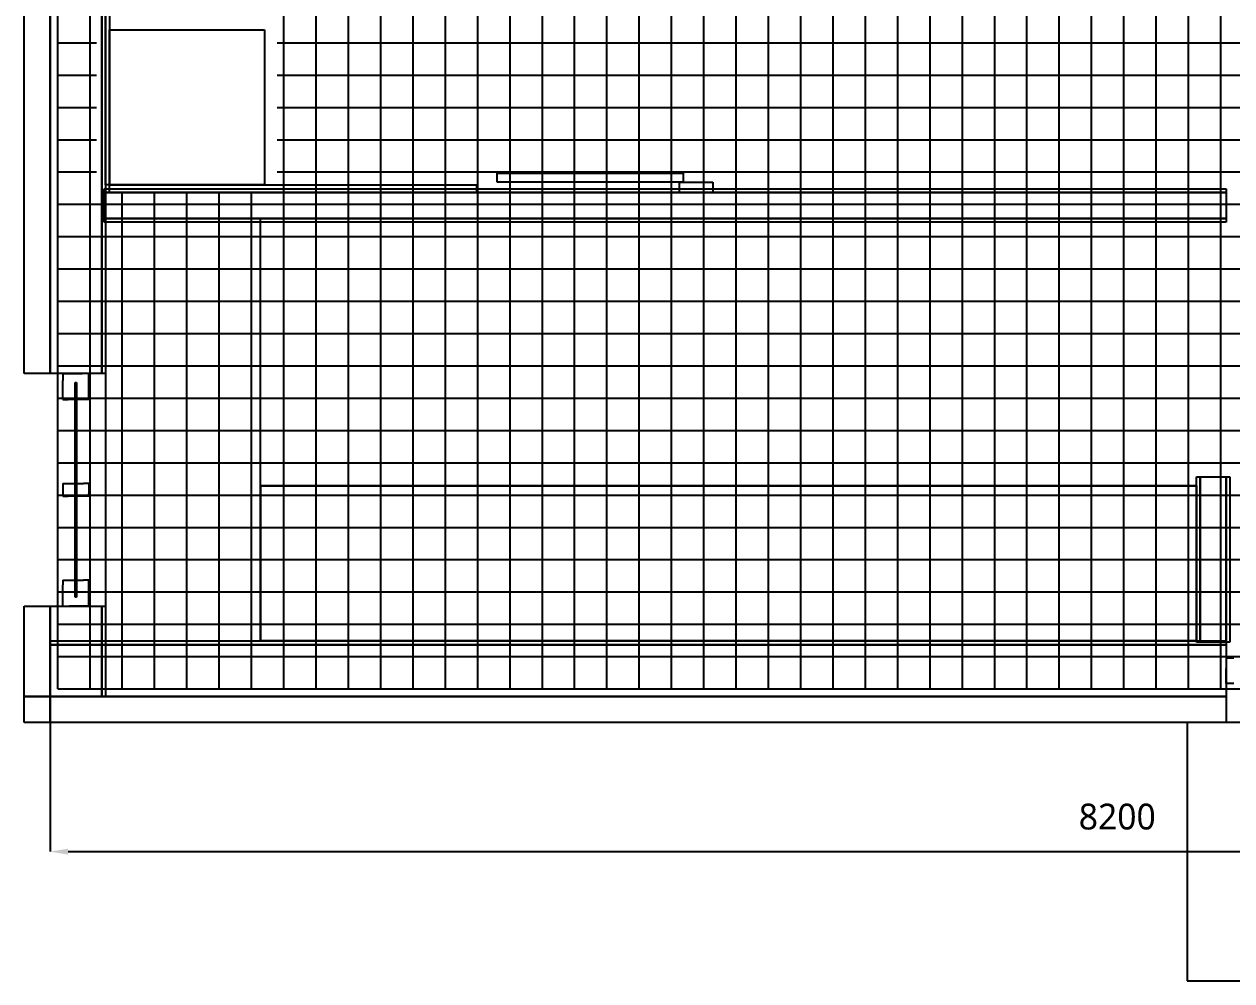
# Model space of a CAD drawing. Header units: millimetres. Extents: x -200 to 18900, y -1113 to 5614.
# Drawn here: x 10400 to 15072, y -1100 to 2602 of the extents above; entities that cross this region are included whole.
import ezdxf

# ---------------------------------------------------------------- set-up
doc = ezdxf.new("R2010")
doc.units = ezdxf.units.MM
for name, color, linetype in [('BUILDING', 8, 'Continuous'), ('DIM', 7, 'Continuous'), ('REBAR', 1, 'Continuous')]:
    doc.layers.add(name, color=color, linetype=linetype)
doc.styles.add('KOREAN', font='malgun.ttf')
doc.dimstyles.get("Standard").update_dxf_attribs({"dimtxt": 2.5, "dimasz": 2.5, "dimexe": 1.25, "dimexo": 0.625, "dimtad": 1, "dimcen": 2.5, "dimazin": 3, "dimtfac": 1, "dimtmove": 0, "dimatfit": 3})

# ---------------------------------------------------------------- blocks, each defined once
blk = doc.blocks.new('_CLOSEDFILLED')
at = {"color": 0, "linetype": 'BYBLOCK'}
blk.add_solid([(-1, 0.164), (0, 0), (-1, -0.164)], dxfattribs=at)
blk = doc.blocks.new('*D2')
for p, q in [((10500, 0), (10500, -600)), ((18700, 0), (18700, -600)), ((10570, -600), (18630, -600))]:
    blk.add_line(p, q)
at = {"layer": 'Defpoints'}
for p in [(10500, 0), (18700, 0), (10500, -600)]:
    blk.add_point(p, dxfattribs=at)
at = {"layer": 'DIM', "xscale": 70, "yscale": 70, "rotation": 180}
blk.add_blockref('_CLOSEDFILLED', (10500, -600), dxfattribs=at)
at = {"layer": 'DIM', "xscale": 70, "yscale": 70}
blk.add_blockref('_CLOSEDFILLED', (18700, -600), dxfattribs=at)
at = {"style": 'KOREAN'}
blk.add_text('8200', height=100, dxfattribs=at).set_placement((14480, -514.375))

msp = doc.modelspace()

# ---------------------------------------------------------------- linework, layer by layer
at = {"layer": 'BUILDING'}
for p, q in [((10715, 1980), (10715, 3065.187)), ((10400, 1977.273), (10400, 2750)), ((10500, 1987.705), (10500, 2750)), ((10500, 2750), (10500, 2022.727)), ((10700, 2750), (10700, 2012.295)), ((10700, 1976.289), (10700, 2750)), ((10715, 2750), (10715, 2023.711)), ((10730, 2684.813), (10730, 1980)), ((10730, 1980), (10730, 2580)), ((10730, 2580), (11330, 2580)), ((11330, 2580), (11330, 1980)), ((10500, 2022.727), (10500, 1250)), ((10700, 2012.295), (10700, 1250)), ((10715, 2023.711), (10715, 1250)), ((12230, 2025), (12738.544, 2025)), ((12230, 2014.721), (12230, 2025)), ((12230, 1990), (12230, 2014.721)), ((12738.544, 2025), (12950, 2025)), ((12950, 2025), (12950, 2000.279)), ((10400, 1250), (10400, 1977.273)), ((10500, 1250), (10500, 1987.705)), ((10700, 1250), (10700, 1976.289)), ((10710, 1965), (12818.414, 1965)), ((10710, 1957.287), (10710, 1965)), ((10720.906, 1980), (10715, 1980)), ((10730, 1980), (10720.906, 1980)), ((10730, 1980), (11590.875, 1980)), ((10730, 1968.188), (10730, 1980)), ((11330, 1980), (10730, 1980)), ((10730, 1950), (10730, 1968.188)), ((11590.875, 1980), (12150, 1980)), ((12150, 1980), (12150, 1961.813)), ((12441.456, 1990), (12230, 1990)), ((12950, 1990), (12441.456, 1990)), ((12818.414, 1965), (15050, 1965)), ((12935, 1990), (13025.071, 1990)), ((12935, 1977.714), (12935, 1990)), ((12935, 1950), (12935, 1977.714)), ((12950, 2000.279), (12950, 1990)), ((13025.071, 1990), (13065, 1990)), ((13065, 1990), (13065, 1962.286)), ((15050, 1965), (15050, 1957.713)), ((10710, 1950), (10710, 1957.287)), ((10710, 1950), (12851.447, 1950)), ((10710, 1899.342), (10710, 1950)), ((12941.586, 1950), (10710, 1950)), ((11289.125, 1950), (10730, 1950)), ((12150, 1950), (11289.125, 1950)), ((12150, 1961.813), (12150, 1950)), ((12851.447, 1950), (15050, 1950)), ((12974.929, 1950), (12935, 1950)), ((15050, 1950), (12941.586, 1950)), ((13065, 1950), (12974.929, 1950)), ((13065, 1962.286), (13065, 1950)), ((15050, 1957.713), (15050, 1950)), ((15050, 1950), (15050, 1900.658)), ((10710, 1850), (10710, 1899.342)), ((15050, 1900.658), (15050, 1850)), ((12908.553, 1850), (10710, 1850)), ((10710, 1850), (12818.414, 1850)), ((10710, 1842.287), (10710, 1850)), ((10710, 1835), (10710, 1842.287)), ((12941.586, 1835), (10710, 1835)), ((11315, 1850), (10715, 1850)), ((10715, 1850), (10715, 215)), ((11315, 215), (11315, 1850)), ((12818.414, 1850), (15050, 1850)), ((15050, 1850), (12908.553, 1850)), ((15050, 1835), (12941.586, 1835)), ((15050, 1850), (15050, 1842.713)), ((15050, 1842.713), (15050, 1835)), ((10451.515, 1250), (10400, 1250)), ((10500, 1250), (10451.515, 1250)), ((10601.639, 1250), (10500, 1250)), ((10550, 1250), (10550, 1222.727)), ((10550, 1250), (10625, 1250)), ((10550, 1150), (10550, 1222.727)), ((10597, 1215), (10598.407, 1215)), ((10597, 579.646), (10597, 1215)), ((10598.407, 1215), (10603, 1215)), ((10700, 1250), (10601.639, 1250)), ((10603, 1215), (10603, 1020.354)), ((10650, 1250), (10625, 1250)), ((10650, 1222.727), (10650, 1250)), ((10650, 1150), (10650, 1222.727)), ((10707.737, 1250), (10700, 1250)), ((10715, 1250), (10707.737, 1250)), ((10550, 1150), (10570, 1150)), ((10650, 1150), (10570, 1150)), ((10603, 1020.354), (10603, 385)), ((14935, 520.918), (14935, 850)), ((14935, 850), (14942.287, 850)), ((14942.287, 850), (14950, 850)), ((14950, 850), (14999.342, 850)), ((14950, 525.789), (14950, 850)), ((14950, 850), (14950, 539.082)), ((14999.342, 850), (15050, 850)), ((15050, 850), (15050, 534.211)), ((15050, 850), (15057.287, 850)), ((15050, 520.918), (15050, 850)), ((15057.287, 850), (15065, 850)), ((15065, 850), (15065, 539.082)), ((10550, 825), (10550, 785)), ((10550, 825), (10630, 825)), ((10650, 825), (10630, 825)), ((10650, 825), (10650, 785)), ((11315, 815), (14241.167, 815)), ((11315, 700), (11315, 815)), ((14935, 815), (11315, 815)), ((11315, 815), (11315, 215)), ((14241.167, 815), (14935, 815)), ((14935, 815), (14935, 330)), ((14935, 215), (14935, 815)), ((10550, 785), (10550, 775)), ((10550, 775), (10570, 775)), ((10650, 775), (10570, 775)), ((10650, 775), (10650, 785)), ((11315, 215), (11315, 700)), ((10597, 385), (10597, 579.646)), ((14935, 210), (14935, 520.918)), ((14950, 539.082), (14950, 210)), ((14950, 210), (14950, 525.789)), ((15050, 534.211), (15050, 210)), ((15050, 210), (15050, 520.918)), ((15065, 539.082), (15065, 210)), ((10550, 450), (10550, 431.818)), ((10550, 450), (10630, 450)), ((10550, 350), (10550, 431.818)), ((10650, 450), (10630, 450)), ((10650, 431.818), (10650, 450)), ((10650, 350), (10650, 431.818)), ((10601.593, 385), (10597, 385)), ((10603, 385), (10601.593, 385)), ((10400, 350), (10448.485, 350)), ((10400, 169.697), (10400, 350)), ((10448.485, 350), (10500, 350)), ((10500, 350), (10598.361, 350)), ((10500, 172.131), (10500, 350)), ((10500, 350), (10500, 180.303)), ((10550, 350), (10575, 350)), ((10650, 350), (10575, 350)), ((10598.361, 350), (10700, 350)), ((10700, 350), (10700, 177.869)), ((10700, 350), (10707.263, 350)), ((10700, 169.468), (10700, 350)), ((10707.263, 350), (10715, 350)), ((10715, 350), (10715, 180.532)), ((14935, 330), (14935, 215)), ((10500, 215), (12703.078, 215)), ((10500, 207.263), (10500, 215)), ((10500, 200), (10500, 207.263)), ((10500, 200), (12737.705, 200)), ((10500, 98.361), (10500, 200)), ((12846.922, 200), (10500, 200)), ((10715, 215), (11315, 215)), ((12008.833, 215), (11315, 215)), ((11315, 215), (14935, 215)), ((14935, 215), (12008.833, 215)), ((12703.078, 215), (15050, 215)), ((12737.705, 200), (15050, 200)), ((15050, 200), (12846.922, 200)), ((14942.713, 210), (14935, 210)), ((14950, 210), (14942.713, 210)), ((15000.658, 210), (14950, 210)), ((15050, 210), (15000.658, 210)), ((15050, 215), (15050, 207.737)), ((15057.713, 210), (15050, 210)), ((15050, 207.737), (15050, 200)), ((15050, 200), (15050, 101.639)), ((15065, 210), (15057.713, 210)), ((10400, 0), (10400, 169.697)), ((10500, 180.303), (10500, 0)), ((10500, 0), (10500, 172.131)), ((10700, 177.869), (10700, 0)), ((10700, 0), (10700, 169.468)), ((10715, 180.532), (10715, 0)), ((15050, 150), (15079.694, 150)), ((15050, 150), (15050, 108.2)), ((10500, 0), (10500, 98.361)), ((15050, 50), (15050, 108.2)), ((15050, 101.639), (15050, 0)), ((15079.694, 50), (15050, 50)), ((10451.515, 0), (10400, 0)), ((10400, 0), (10448.485, 0)), ((10400, -51.515), (10400, 0)), ((10448.485, 0), (10500, 0)), ((10500, 0), (10451.515, 0)), ((12812.295, 0), (10500, 0)), ((10601.639, 0), (10500, 0)), ((10500, 0), (12706.061, 0)), ((10500, -51.515), (10500, 0)), ((10500, 0), (10500, -48.485)), ((10700, 0), (10601.639, 0)), ((10707.737, 0), (10700, 0)), ((10715, 0), (10707.737, 0)), ((12706.061, 0), (15050, 0)), ((15050, 0), (12812.295, 0)), ((15050, 0), (15050, -48.485)), ((10400, -100), (10400, -51.515)), ((10500, -48.485), (10500, -100)), ((10500, -100), (10500, -51.515)), ((15050, -48.485), (15050, -100)), ((10451.515, -100), (10400, -100)), ((10500, -100), (10451.515, -100)), ((12843.94, -100), (10500, -100)), ((15050, -100), (12843.94, -100)), ((16200, -100), (14900, -100)), ((14900, -100), (14900, -1100)), ((14900, -1100), (16200, -1100))]:
    msp.add_line(p, q, dxfattribs=at)
at = {"layer": 'REBAR'}
for p, q in [((10529.765, 29.765), (10529.765, 3970.235)), ((10529.765, 29.765), (10529.765, 3970.235)), ((10654.765, 29.765), (10654.765, 3970.235)), ((10654.765, 29.765), (10654.765, 3970.235)), ((11404.765, 29.765), (11404.765, 3970.235)), ((11404.765, 29.765), (11404.765, 3970.235)), ((11529.765, 29.765), (11529.765, 3970.235)), ((11529.765, 29.765), (11529.765, 3970.235)), ((11654.765, 29.765), (11654.765, 3970.235)), ((11654.765, 29.765), (11654.765, 3970.235)), ((11779.765, 29.765), (11779.765, 3970.235)), ((11779.765, 29.765), (11779.765, 3970.235)), ((11904.765, 29.765), (11904.765, 3970.235)), ((11904.765, 29.765), (11904.765, 3970.235)), ((12029.765, 29.765), (12029.765, 3970.235)), ((12029.765, 29.765), (12029.765, 3970.235)), ((12154.765, 29.765), (12154.765, 3970.235)), ((12154.765, 29.765), (12154.765, 3970.235)), ((12279.765, 29.765), (12279.765, 3970.235)), ((12279.765, 29.765), (12279.765, 3970.235)), ((12404.765, 29.765), (12404.765, 3970.235)), ((12404.765, 29.765), (12404.765, 3970.235)), ((12529.765, 29.765), (12529.765, 3970.235)), ((12529.765, 29.765), (12529.765, 3970.235)), ((12654.765, 29.765), (12654.765, 3970.235)), ((12654.765, 29.765), (12654.765, 3970.235)), ((12779.765, 29.765), (12779.765, 3970.235)), ((12779.765, 29.765), (12779.765, 3970.235)), ((12904.765, 29.765), (12904.765, 3970.235)), ((12904.765, 29.765), (12904.765, 3970.235)), ((13029.765, 29.765), (13029.765, 3970.235)), ((13029.765, 29.765), (13029.765, 3970.235)), ((13154.765, 29.765), (13154.765, 3970.235)), ((13154.765, 29.765), (13154.765, 3970.235)), ((13279.765, 29.765), (13279.765, 3970.235)), ((13279.765, 29.765), (13279.765, 3970.235)), ((13404.765, 29.765), (13404.765, 3970.235)), ((13404.765, 29.765), (13404.765, 3970.235)), ((13529.765, 29.765), (13529.765, 3970.235)), ((13529.765, 29.765), (13529.765, 3970.235)), ((13654.765, 29.765), (13654.765, 3970.235)), ((13654.765, 29.765), (13654.765, 3970.235)), ((13779.765, 29.765), (13779.765, 3970.235)), ((13779.765, 29.765), (13779.765, 3970.235)), ((13904.765, 29.765), (13904.765, 3970.235)), ((13904.765, 29.765), (13904.765, 3970.235)), ((14029.765, 29.765), (14029.765, 3970.235)), ((14029.765, 29.765), (14029.765, 3970.235)), ((14154.765, 29.765), (14154.765, 3970.235)), ((14154.765, 29.765), (14154.765, 3970.235)), ((14279.765, 29.765), (14279.765, 3970.235)), ((14279.765, 29.765), (14279.765, 3970.235)), ((14404.765, 29.765), (14404.765, 3970.235)), ((14404.765, 29.765), (14404.765, 3970.235)), ((14529.765, 29.765), (14529.765, 3970.235)), ((14529.765, 29.765), (14529.765, 3970.235)), ((14654.765, 29.765), (14654.765, 3970.235)), ((14654.765, 29.765), (14654.765, 3970.235)), ((14779.765, 29.765), (14779.765, 3970.235)), ((14779.765, 29.765), (14779.765, 3970.235)), ((14904.765, 29.765), (14904.765, 3970.235)), ((14904.765, 29.765), (14904.765, 3970.235)), ((15029.765, 29.765), (15029.765, 3970.235)), ((15029.765, 29.765), (15029.765, 3970.235)), ((10529.765, 2529.765), (10679.59, 2529.765)), ((10529.765, 2529.765), (10679.59, 2529.765)), ((11378.771, 2529.765), (18670.235, 2529.765)), ((11378.771, 2529.765), (18670.235, 2529.765)), ((10529.765, 2404.765), (10679.59, 2404.765)), ((10529.765, 2404.765), (10679.59, 2404.765)), ((11378.771, 2404.765), (18670.235, 2404.765)), ((11378.771, 2404.765), (18670.235, 2404.765)), ((10529.765, 2279.765), (10679.59, 2279.765)), ((10529.765, 2279.765), (10679.59, 2279.765)), ((11378.771, 2279.765), (18670.235, 2279.765)), ((11378.771, 2279.765), (18670.235, 2279.765)), ((10529.765, 2154.765), (10679.59, 2154.765)), ((10529.765, 2154.765), (10679.59, 2154.765)), ((11378.771, 2154.765), (18670.235, 2154.765)), ((11378.771, 2154.765), (18670.235, 2154.765)), ((10529.765, 2029.765), (10679.59, 2029.765)), ((10529.765, 2029.765), (10679.59, 2029.765)), ((11378.771, 2029.765), (18670.235, 2029.765)), ((11378.771, 2029.765), (18670.235, 2029.765)), ((10779.765, 29.765), (10779.765, 1950.121)), ((10779.765, 29.765), (10779.765, 1950.121)), ((10904.765, 29.765), (10904.765, 1950.121)), ((10904.765, 29.765), (10904.765, 1950.121)), ((11029.765, 29.765), (11029.765, 1950.121)), ((11029.765, 29.765), (11029.765, 1950.121)), ((11154.765, 29.765), (11154.765, 1950.121)), ((11154.765, 29.765), (11154.765, 1950.121)), ((11279.765, 29.765), (11279.765, 1950.121)), ((11279.765, 29.765), (11279.765, 1950.121)), ((10529.765, 1904.765), (18670.235, 1904.765)), ((10529.765, 1904.765), (18670.235, 1904.765)), ((10529.765, 1779.765), (18670.235, 1779.765)), ((10529.765, 1779.765), (18670.235, 1779.765)), ((10529.765, 1654.765), (18670.235, 1654.765)), ((10529.765, 1654.765), (18670.235, 1654.765)), ((10529.765, 1529.765), (18670.235, 1529.765)), ((10529.765, 1529.765), (18670.235, 1529.765)), ((10529.765, 1404.765), (18670.235, 1404.765)), ((10529.765, 1404.765), (18670.235, 1404.765)), ((10529.765, 1279.765), (18670.235, 1279.765)), ((10529.765, 1279.765), (18670.235, 1279.765)), ((10529.765, 1154.765), (18670.235, 1154.765)), ((10529.765, 1154.765), (18670.235, 1154.765)), ((10529.765, 1029.765), (18670.235, 1029.765)), ((10529.765, 1029.765), (18670.235, 1029.765)), ((10529.765, 904.765), (18670.235, 904.765)), ((10529.765, 904.765), (18670.235, 904.765)), ((10529.765, 779.765), (18670.235, 779.765)), ((10529.765, 779.765), (18670.235, 779.765)), ((10529.765, 654.765), (18670.235, 654.765)), ((10529.765, 654.765), (18670.235, 654.765)), ((10529.765, 529.765), (18670.235, 529.765)), ((10529.765, 529.765), (18670.235, 529.765)), ((10529.765, 404.765), (18670.235, 404.765)), ((10529.765, 404.765), (18670.235, 404.765)), ((10529.765, 279.765), (18670.235, 279.765)), ((10529.765, 279.765), (18670.235, 279.765)), ((10529.765, 154.765), (18670.235, 154.765)), ((10529.765, 154.765), (18670.235, 154.765)), ((10529.765, 29.765), (18670.235, 29.765)), ((10529.765, 29.765), (18670.235, 29.765))]:
    msp.add_line(p, q, dxfattribs=at)

# ---------------------------------------------------------------- dimensions: what is measured, and where the dimension line sits
at = {"layer": 'DIM'}
dim = msp.add_linear_dim(base=(10500, -600), p1=(10500, 0), p2=(18700, 0), dimstyle='Standard', override={"dimtxt": 100, "dimasz": 70, "dimtad": 1, "dimtxsty": 'KOREAN'}, dxfattribs=at)
dim.commit()
dim.dimension.update_dxf_attribs({"geometry": '*D2', "text_midpoint": (14600, -549.375)})

doc.saveas('drawing.dxf')
